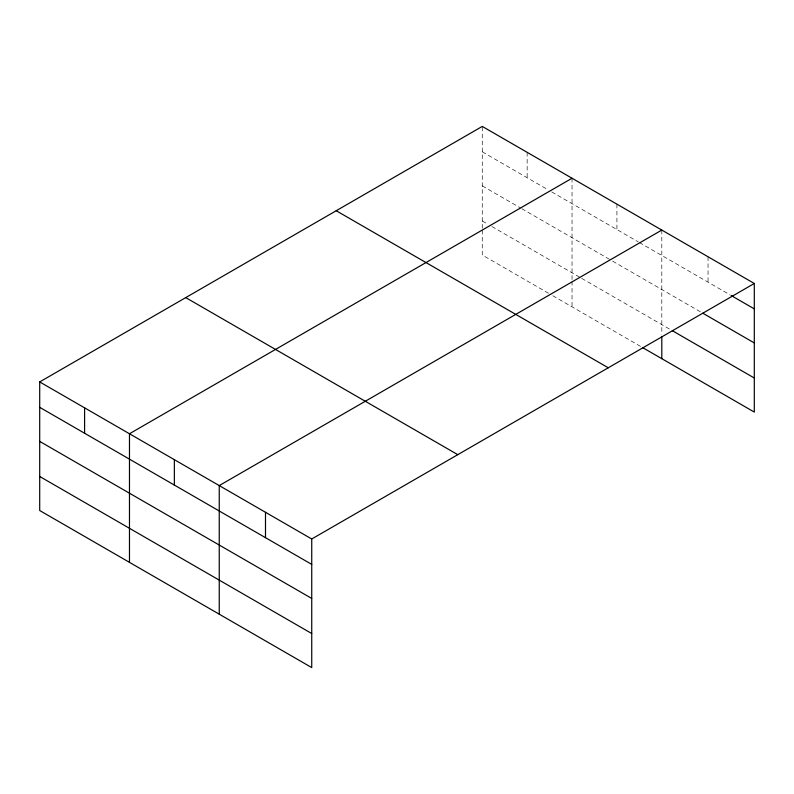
<?xml version="1.0" encoding="UTF-8"?>
<svg xmlns="http://www.w3.org/2000/svg" width="794" height="794" viewBox="0 0 794 794"><rect width="100%" height="100%" fill="white"/><g stroke="black" fill="none" stroke-linecap="round" stroke-linejoin="round"><path stroke-width="0.6" stroke-dasharray="3.97 2.98" d="M482.266 228.255L482.266 126.415M482.266 151.813L547.453 189.448M551.731 191.92L638.297 241.902M639.369 242.517L730.123 294.911M482.266 185.875L520.735 208.088M521.807 208.703L611.579 260.531M612.65 261.147L701.747 312.588M482.266 220.96L487.605 224.047M491.883 226.508L580.583 277.721M581.655 278.337L670.215 329.47M548.525 293.274L482.266 255.013L482.266 229.476M552.803 295.735L641.502 346.948M708.049 256.77L708.049 282.178M661.809 230.071L661.809 334.343M616.918 204.157L616.918 229.555M572.037 178.243L572.037 280.084M572.037 281.304L572.037 306.841M527.147 152.329L527.147 177.727"/><path stroke-width="1.19" d="M754.3 283.478L482.266 126.415L39.7 381.924L39.7 510.522L311.734 667.585L311.734 538.987L754.3 283.478L754.3 412.076L642.574 347.564M572.037 178.243L129.472 433.752L129.472 562.36M661.809 230.071L219.243 485.581L219.243 614.189M731.175 295.527L754.3 308.876M702.799 313.193L754.3 342.929M672.32 330.681L754.3 378.013M336.219 210.738L608.254 367.791M185.746 297.611L457.781 454.664M39.7 381.924L311.734 538.987M39.7 407.322L311.734 564.385M39.7 441.385L311.734 598.438M39.7 476.469L311.734 633.533M661.809 336.785L661.809 358.67M265.494 512.289L265.494 537.687M174.362 459.666L174.362 485.074M84.591 407.838L84.591 433.246"/></g></svg>
